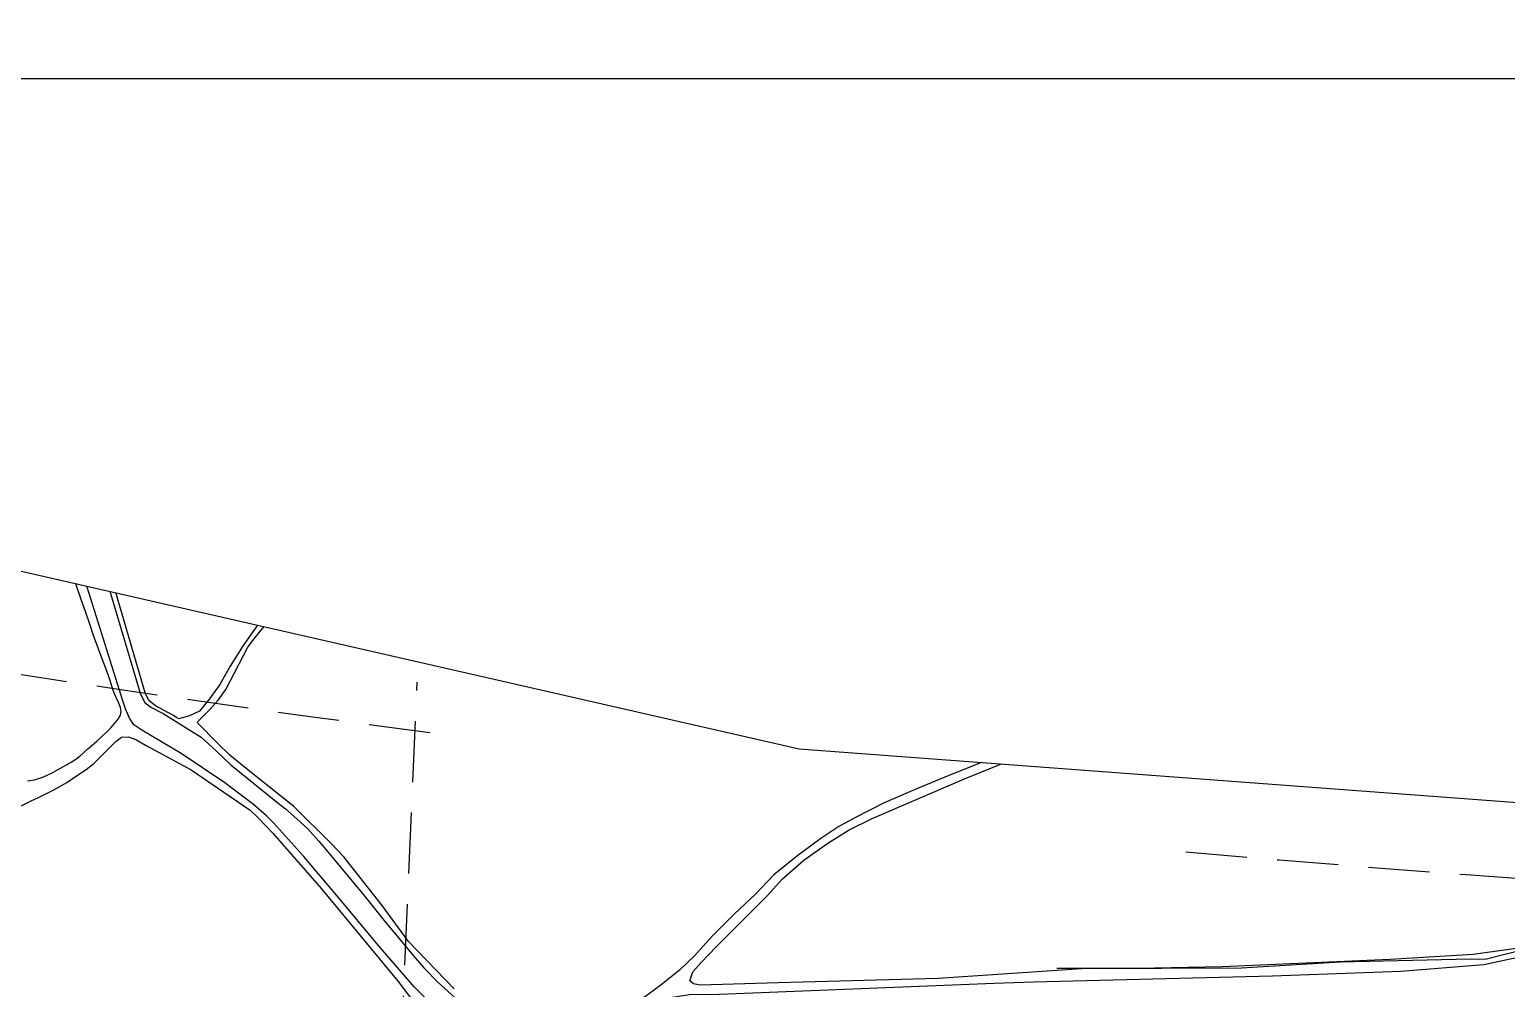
# Model space of a CAD drawing. Header units: millimetres. Extents: x 9574 to 10370, y 1103 to 1809.
# Drawn here: x 9750.5 to 9871.4, y 1544.6 to 1623.1 of the extents above; entities that cross this region are included whole.
import ezdxf
from ezdxf.xclip import XClip

# ---------------------------------------------------------------- set-up
doc = ezdxf.new("R2010")
doc.units = ezdxf.units.MM
doc.header["$LTSCALE"] = 10
doc.header["$MEASUREMENT"] = 0
doc.header["$XCLIPFRAME"] = 2
doc.linetypes.add('DASHED', pattern=[0.75, 0.5, -0.25])
doc.layers.add('TX-PAPR', color=2, linetype='Continuous', plot=False)
doc.layers.add('TZ-BASE', color=253, linetype='Continuous')

# ---------------------------------------------------------------- blocks, each defined once
blk = doc.blocks.new('jd-fgjfjfjfjazdf2gs')
at = {"layer": 'TZ-BASE', "linetype": 'DASHED'}
blk.add_line((133.15, -16.4, 37.86), (135.82, 44.23, 37.86), dxfattribs=at)
at = {"layer": 'TZ-BASE', "linetype": 'DASHED', "flags": 128}
blk.add_lwpolyline([(21.03, 59.79, 0.012453), (95.21, 46.12, 0.007269), (138.79, 39.86, 0.007269)], format="xyb", dxfattribs=at)
at = {"layer": 'TZ-BASE', "elevation": 36}
blk.add_lwpolyline([(188.17, 20.83), (194.77, 20.82), (201.71, 20.96), (215.45, 21.55), (222.23, 21.98), (226.18, 22.5), (229.32, 23.12), (231.13, 23.67), (232.38, 24.29), (233.22, 24.94), (233.77, 25.66), (236.59, 30.51), (238.4, 33.97), (239.33, 36.19), (239.96, 38.45), (240.49, 41.27), (240.71, 43.41), (240.67, 44.6), (239.79, 49.86), (239.7, 50.99), (239.79, 51.64)], dxfattribs=at)
at = {"layer": 'TZ-BASE'}
for points in [[(202.46, 64.69, 36.22), (193.21, 60.65, 36.23), (189.81, 58.89, 36.23), (187.79, 57.91, 36.23), (187.45, 57.61, 36.23), (187.31, 57.47, 36.23), (187.52, 56.84, 36.23), (193.85, 42.54, 36.14), (193.38, 42.2, 36.06), (190.52, 41.03, 36.07), (187.81, 39.93, 36.07), (185.09, 38.9, 36.01), (182.48, 37.85, 36.02), (179.34, 36.58, 36.02), (176.76, 35.52, 36.01), (174.04, 34.36, 36), (171.69, 33.16, 36.01), (170.34, 32.4, 36.01), (168.85, 31.43, 35.94), (166.98, 30.05, 35.92), (165.02, 28.47, 35.9), (163.51, 26.88, 35.83), (161.78, 25.28, 35.87), (159.96, 23.43, 35.93), (158.52, 21.83, 35.93), (157.3, 20.67, 35.94), (155.9, 19.53, 35.94), (154.07, 18.17, 35.94)], [(138.84, 19.14, 35.97), (135.12, 23.01, 36.15), (132.95, 25.96, 36.23), (129.82, 29.93, 36.25), (128.76, 31.05, 36.18), (125.72, 34.05, 36.19), (121.7, 37.27, 36.08), (120.48, 38.26, 36.09), (119.51, 39.2, 36.08), (117.82, 40.93, 35.98), (118.05, 41.2, 35.94), (118.84, 41.99, 36.01), (119.55, 42.78, 36.01), (120.15, 43.63, 36.01), (121.95, 47.1, 36.08), (122.56, 47.89, 36.08), (125.18, 50.98, 36.09), (126.38, 52.15, 36.08), (127.73, 53.67, 36.06), (128.06, 54.11, 36.07), (128.25, 54.39, 36.07), (128.58, 54.58, 36.07), (129.04, 54.78, 36.07), (130, 55.09, 36.07), (146.82, 61.58, 36.03), (171.19, 71.29, 36.24), (192.68, 81.08, 36.36), (220.03, 93.71, 36.41), (220.89, 94.02, 36.41), (230.82, 97.62, 36.43)], [(103.92, 36.16, 36.08), (104.51, 36.22, 36.07), (105.18, 36.45, 36.07), (105.94, 36.81, 36.07), (106.64, 37.2, 36.05), (107.12, 37.47, 36.04), (107.21, 37.52, 36.04), (107.32, 37.56, 36.04), (107.32, 37.56, 36.04), (107.49, 37.68, 36.04), (107.87, 37.93, 36.04), (108.2, 38.17, 36.04), (108.55, 38.46, 36.04), (108.87, 38.76, 36.04), (109.21, 39.07, 36.04), (109.59, 39.4, 36.04), (109.98, 39.75, 36.04), (110.38, 40.13, 36.04), (110.75, 40.5, 36.04), (111.07, 40.87, 36.04), (111.34, 41.2, 36.04), (111.55, 41.51, 36.04), (111.59, 41.82, 36.04), (111.53, 42.15, 36.04), (111.38, 42.55, 36.04), (111.16, 43.02, 36.05), (110.92, 43.62, 36.05), (110.68, 44.37, 36.07), (110.39, 45.21, 36.07), (110.05, 46.14, 36.07), (109.68, 47.1, 36.07), (109.33, 48.05, 36.07), (109.02, 48.97, 36.08), (108.69, 49.93, 36.08), (108.32, 50.98, 36.08), (107.94, 52.1, 36.08), (107.43, 53.64, 36.08), (107.05, 54.73, 36.07), (106.72, 55.68, 36.07), (106.48, 56.31, 36.05), (106.36, 56.57, 36.05), (106.33, 56.63, 36.05), (106.32, 56.64, 36.07), (102.63, 70.33, 36)], [(133.19, 85.79, 36.37), (133.14, 80.49, 36.07), (133.24, 78.02, 36.06), (132.88, 75.97, 36.06), (132.36, 73.46, 36.06), (131.54, 71.53, 36.06), (130.43, 69.86, 36.07), (129.51, 68.83, 36.07), (128.01, 67.01, 36.11), (127.08, 66.01, 36.18), (126.52, 65.05, 36.18), (125.76, 63.95, 36.22), (125.22, 62.67, 36.23), (124.98, 61.31, 36.23), (125.03, 60.94, 36.23), (125.4, 59.6, 36.23), (126.48, 57.02, 36.23), (127.63, 54.51, 36.21), (127.23, 53.85, 36.21), (125.9, 52.38, 36.14), (124.45, 50.94, 35.96), (122.95, 49.2, 35.98), (121.57, 47.23, 35.98), (120.51, 45.53, 35.97), (119.67, 44.02, 35.83), (118.83, 42.86, 35.83), (118, 41.85, 35.83), (117.19, 41.46, 35.83), (116.3, 41.21, 35.84), (116.12, 41.32, 35.84), (115.83, 41.53, 35.84), (114.39, 42.3, 35.84), (113.89, 42.7, 35.84), (113.72, 42.99, 35.84), (113.57, 43.36, 35.84), (106.86, 66.07, 35.84), (105.98, 69.2, 35.92)], [(103.21, 78.04, 35.93), (108.48, 59.07, 35.78), (113.14, 43.31, 35.73), (113.33, 42.91, 35.75), (113.52, 42.55, 35.8), (114.02, 42.17, 35.85), (115.04, 41.66, 35.85), (118.14, 39.71, 35.82), (119.4, 38.58, 35.88), (120.58, 37.47, 35.89), (124.28, 34.47, 35.9), (125.03, 33.85, 35.99), (126, 33.02, 36.01), (126.87, 32.21, 36.01), (127.78, 31.22, 36.01), (131.35, 26.92, 36.02), (133.21, 24.62, 35.97), (134.33, 23.27, 35.93), (135.49, 21.87, 35.98), (136.37, 20.85, 35.94), (137.53, 19.64, 35.97), (140.03, 17.42, 35.9)], [(136.96, 17.9, 35.99), (135.61, 19.28, 36), (132.79, 22.51, 36.08), (129.08, 26.95, 36.01), (126.51, 29.99, 35.95), (124.07, 32.72, 35.95), (123.49, 33.29, 35.95), (122.43, 34.22, 35.95), (120.07, 35.98, 35.95), (116.51, 38.38, 35.9), (113.28, 40.29, 35.74), (112.63, 40.73, 35.71), (112.27, 41.29, 35.67), (111.95, 42.03, 35.69), (111.72, 42.69, 35.7), (108.97, 51.47, 35.71), (105.3, 64.07, 35.7), (100.09, 82.06, 35.87)], [(187.79, 20.6, 36.24), (178.47, 19.97, 36.27), (165.36, 19.62, 36.26), (158.98, 19.44, 36.17), (158.42, 19.54, 36.19), (158.13, 19.79, 36.2), (158.38, 20.51, 36.25), (159.07, 21.29, 36.26), (160.3, 22.56, 36.26), (164.47, 26.73, 36.3), (165.72, 28.12, 36.25), (167.47, 29.66, 36.28), (169.43, 31.06, 36.22), (171.17, 32.15, 36.26), (173.06, 33.07, 36.26), (180.61, 36.32, 36.35), (191.76, 40.79, 36.46), (193.94, 41.86, 36.44), (195.17, 42.48, 36.44), (197.05, 43.21, 36.4), (199.51, 44.09, 36.38), (204.4, 45.76, 36.32), (206.35, 46.3, 36.32), (208.84, 46.96, 36.32), (214.34, 47.61, 36.33), (218.8, 47.62, 36.33), (223.84, 47.54, 36.31), (232.71, 47.41, 36.22)], [(232.71, 47.41, 36.22), (233.7, 47.4, 36.21), (238.04, 47.23, 36.19), (239.87, 46.85, 36.15), (240.26, 46.39, 36.16), (240.51, 45.04, 36.14), (240.1, 43.17, 36.16), (239.13, 39.51, 36.18), (238.1, 35.85, 36.19), (235.51, 29.58, 36.03), (234.22, 27.88, 35.99), (233.26, 26.73, 35.96), (232.24, 25.66, 35.9), (230.19, 23.64, 35.86), (229.42, 23.26, 35.86), (228.27, 22.81, 35.86), (223.22, 21.54, 35.85), (222.03, 21.56, 35.85), (211.35, 21.3, 35.85), (203.29, 20.81, 35.85)], [(102.62, 33.73, 35.82), (104.23, 34.51, 35.88), (104.82, 34.78, 36.09), (106.09, 35.4, 36.18), (107.14, 36.02, 36.16), (107.93, 36.55, 36.18), (108.72, 37.08, 36.18), (109.36, 37.58, 36.18), (109.82, 38.02, 36.2), (111.19, 39.4, 36.16), (111.28, 39.48, 36.05), (111.62, 39.72, 36.05), (112.17, 39.74, 36.05), (112.8, 39.52, 36.05), (113.64, 39.05, 36.05), (117.33, 37.05, 36.08), (122.14, 33.74, 36.07), (122.74, 33.18, 36.07), (124, 31.87, 36.07), (127.99, 27.3, 36.07), (134.27, 19.73, 36.03), (135.28, 18.4, 36.03)], [(186.26, 19.69, 35.86), (205.82, 20.2, 35.78), (216.33, 20.57, 35.78), (223.11, 21.12, 35.82), (227.71, 22.09, 35.93)], [(203.29, 20.81, 35.85), (190.21, 20.76, 36.23), (187.79, 20.6, 36.24)], [(168.62, 9.15, 35.88), (160.03, 9.37, 35.89), (157.94, 9.58, 35.91), (155.45, 10.08, 35.91), (153.42, 10.74, 35.91), (151.65, 11.51, 35.91), (150.42, 12.27, 35.91), (149.81, 12.85, 35.9), (149.84, 13.54, 35.91), (150.85, 14.64, 35.86), (152.42, 15.84, 35.86), (153.77, 16.88, 35.86), (155.45, 17.93, 35.85), (156.54, 18.42, 35.87), (157.39, 18.56, 35.87), (158.3, 18.69, 35.87), (159.88, 18.66, 35.87), (183.03, 19.6, 35.87), (186.26, 19.69, 35.86)]]:
    blk.add_polyline3d(points, dxfattribs=at)
at = {"layer": 'TZ-BASE', "linetype": 'DASHED'}
blk.add_arc((332.24, 1541.45), 1517, 264.9507, 267.26863, dxfattribs=at)
at = {"layer": 'TZ-BASE'}
blk.add_arc((2037.9, -211.65), 1814, 172.52497, 178.50189, dxfattribs=at)

msp = doc.modelspace()

# ---------------------------------------------------------------- linework, layer by layer
at = {"layer": 'TX-PAPR'}
msp.add_lwpolyline([(9573.89, 1103.05), (10369.89, 1103.05), (10369.89, 1619.05), (9573.89, 1619.05)], close=True, dxfattribs=at)
at = {"layer": 'TX-PAPR', "flags": 128}
msp.add_lwpolyline([(10361.05, 1444.24), (10214.23, 1409.29), (10002.24, 1389.7), (9789.58, 1405.58), (9621.95, 1443.86), (9667.99, 1597.46), (9813.48, 1564.24), (10000.83, 1550.25), (10188.21, 1567.57), (10314.89, 1597.72)], dxfattribs=at)

# ---------------------------------------------------------------- block references
at = {"layer": 'TZ-BASE'}
ref = msp.add_blockref('jd-fgjfjfjfjazdf2gs', (9646.41, 1525.46), dxfattribs=at)
XClip(ref).set_block_clipping_path([(714.6438916503, -81.2189901643), (567.8265276495, -116.1712244665), (355.8346550711, -135.7611912706), (143.1711438058, -119.8842510469), (-24.4568499983, -81.6031187117), (21.5795735279, 72.0027518047), (167.0723879304, 38.7766208012), (354.4195205208, 24.7897398007), (541.8075255428, 42.1060866644), (668.4836330351, 72.2633709864)])

doc.saveas('drawing.dxf')
